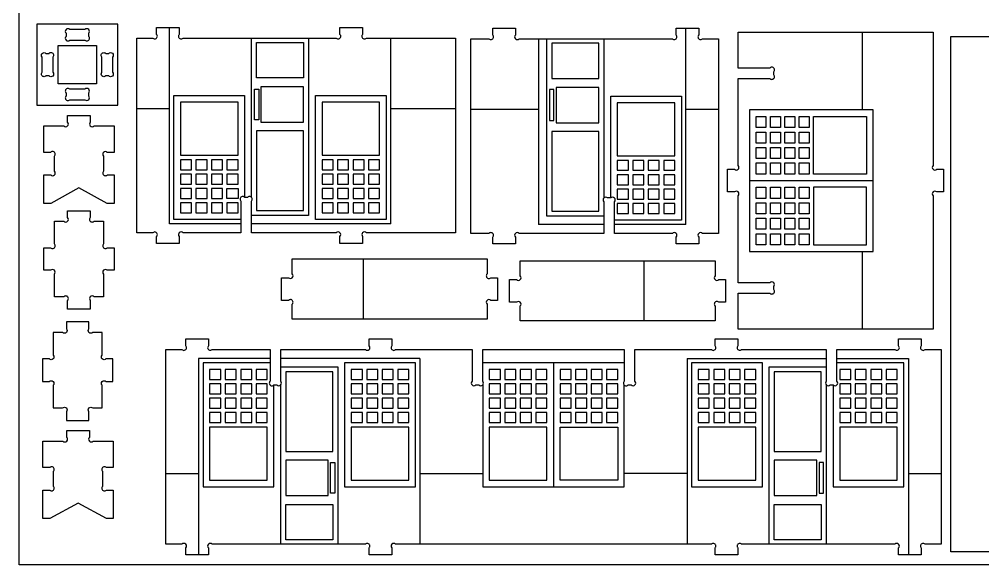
# Model space of a CAD drawing. Extents: x -2.7 to 43.2, y 4.7 to 37.6.
# Drawn here: x -2.66 to 20.05, y 4.68 to 17.55 of the extents above; entities that cross this region are included whole.
import ezdxf

# ---------------------------------------------------------------- set-up
doc = ezdxf.new("R2010")
doc.units = 0
doc.header["$MEASUREMENT"] = 0
doc.layers.get('0').update_dxf_attribs({"linetype": 'CONTINUOUS'})
doc.layers.add('ENGRAVING', color=1, linetype='CONTINUOUS')

msp = doc.modelspace()

# ---------------------------------------------------------------- linework, layer by layer
for points in [[(-2.661, 4.677), (-2.661, 37.59), (43.214, 37.59), (43.214, 4.677)], [(-2.245, 15.525), (-0.338, 15.525), (-0.338, 17.432), (-2.245, 17.432)], [(19.292, 4.983), (19.292, 17.146), (42.719, 17.146), (42.719, 4.983)], [(-1.745, 16.025), (-1.745, 16.932), (-0.838, 16.932), (-0.838, 16.025)], [(1.139, 14.339), (2.495, 14.339), (2.495, 15.591), (1.139, 15.591)], [(4.477, 14.339), (5.832, 14.339), (5.832, 15.591), (4.477, 15.591)], [(11.434, 14.324), (12.79, 14.324), (12.79, 15.575), (11.434, 15.575)], [(14.704, 14.992), (14.704, 15.253), (14.939, 15.253), (14.939, 14.992)], [(15.043, 14.992), (15.043, 15.253), (15.278, 15.253), (15.278, 14.992)], [(15.382, 14.992), (15.382, 15.253), (15.617, 15.253), (15.617, 14.992)], [(15.721, 14.992), (15.721, 15.253), (15.955, 15.253), (15.955, 14.992)], [(16.06, 13.897), (16.06, 15.253), (17.311, 15.253), (17.311, 13.897)], [(14.704, 14.627), (14.704, 14.888), (14.939, 14.888), (14.939, 14.627)], [(15.043, 14.627), (15.043, 14.888), (15.278, 14.888), (15.278, 14.627)], [(15.382, 14.627), (15.382, 14.888), (15.617, 14.888), (15.617, 14.627)], [(15.721, 14.627), (15.721, 14.888), (15.955, 14.888), (15.955, 14.627)], [(14.704, 14.262), (14.704, 14.523), (14.939, 14.523), (14.939, 14.262)], [(15.043, 14.262), (15.043, 14.523), (15.278, 14.523), (15.278, 14.262)], [(15.382, 14.262), (15.382, 14.523), (15.617, 14.523), (15.617, 14.262)], [(15.721, 14.262), (15.721, 14.523), (15.955, 14.523), (15.955, 14.262)], [(1.139, 14), (1.4, 14), (1.4, 14.235), (1.139, 14.235)], [(1.504, 14), (1.765, 14), (1.765, 14.235), (1.504, 14.235)], [(1.869, 14), (2.13, 14), (2.13, 14.235), (1.869, 14.235)], [(2.234, 14), (2.495, 14), (2.495, 14.235), (2.234, 14.235)], [(4.477, 14), (4.737, 14), (4.737, 14.235), (4.477, 14.235)], [(4.842, 14), (5.102, 14), (5.102, 14.235), (4.842, 14.235)], [(5.207, 14.235), (5.207, 14), (5.467, 14), (5.467, 14.235)], [(5.572, 14), (5.832, 14), (5.832, 14.235), (5.572, 14.235)], [(11.434, 13.985), (11.695, 13.985), (11.695, 14.22), (11.434, 14.22)], [(11.799, 13.985), (12.06, 13.985), (12.06, 14.22), (11.799, 14.22)], [(12.165, 14.22), (12.165, 13.985), (12.425, 13.985), (12.425, 14.22)], [(12.79, 13.985), (12.79, 14.22), (12.53, 14.22), (12.53, 13.985)], [(14.704, 13.897), (14.704, 14.158), (14.939, 14.158), (14.939, 13.897)], [(15.043, 13.897), (15.043, 14.158), (15.278, 14.158), (15.278, 13.897)], [(15.382, 13.897), (15.382, 14.158), (15.617, 14.158), (15.617, 13.897)], [(15.721, 13.897), (15.721, 14.158), (15.955, 14.158), (15.955, 13.897)], [(1.139, 13.661), (1.4, 13.661), (1.4, 13.896), (1.139, 13.896)], [(1.504, 13.661), (1.765, 13.661), (1.765, 13.896), (1.504, 13.896)], [(1.869, 13.661), (2.13, 13.661), (2.13, 13.896), (1.869, 13.896)], [(2.234, 13.661), (2.495, 13.661), (2.495, 13.896), (2.234, 13.896)], [(4.477, 13.896), (4.477, 13.661), (4.737, 13.661), (4.737, 13.896)], [(4.842, 13.661), (5.102, 13.661), (5.102, 13.896), (4.842, 13.896)], [(5.207, 13.661), (5.467, 13.661), (5.467, 13.896), (5.207, 13.896)], [(5.572, 13.661), (5.832, 13.661), (5.832, 13.896), (5.572, 13.896)], [(11.434, 13.646), (11.695, 13.646), (11.695, 13.881), (11.434, 13.881)], [(11.799, 13.646), (12.06, 13.646), (12.06, 13.881), (11.799, 13.881)], [(12.165, 13.881), (12.165, 13.646), (12.425, 13.646), (12.425, 13.881)], [(12.53, 13.881), (12.53, 13.646), (12.79, 13.646), (12.79, 13.881)], [(1.139, 13.322), (1.4, 13.322), (1.4, 13.557), (1.139, 13.557)], [(1.504, 13.322), (1.765, 13.322), (1.765, 13.557), (1.504, 13.557)], [(1.869, 13.322), (2.13, 13.322), (2.13, 13.557), (1.869, 13.557)], [(2.234, 13.322), (2.234, 13.557), (2.495, 13.557), (2.495, 13.322)], [(4.477, 13.322), (4.737, 13.322), (4.737, 13.557), (4.477, 13.557)], [(4.842, 13.322), (5.102, 13.322), (5.102, 13.557), (4.842, 13.557)], [(5.207, 13.322), (5.467, 13.322), (5.467, 13.557), (5.207, 13.557)], [(5.572, 13.557), (5.572, 13.322), (5.832, 13.322), (5.832, 13.557)], [(11.434, 13.542), (11.434, 13.307), (11.695, 13.307), (11.695, 13.542)], [(11.799, 13.307), (12.06, 13.307), (12.06, 13.542), (11.799, 13.542)], [(12.165, 13.307), (12.425, 13.307), (12.425, 13.542), (12.165, 13.542)], [(12.53, 13.307), (12.79, 13.307), (12.79, 13.542), (12.53, 13.542)], [(14.704, 13.323), (14.704, 13.584), (14.939, 13.584), (14.939, 13.323)], [(15.043, 13.323), (15.043, 13.584), (15.278, 13.584), (15.278, 13.323)], [(15.382, 13.323), (15.382, 13.584), (15.617, 13.584), (15.617, 13.323)], [(15.721, 13.323), (15.721, 13.584), (15.955, 13.584), (15.955, 13.323)], [(16.06, 13.584), (16.06, 12.228), (17.311, 12.228), (17.311, 13.584)], [(1.139, 12.983), (1.4, 12.983), (1.4, 13.218), (1.139, 13.218)], [(1.504, 12.983), (1.765, 12.983), (1.765, 13.218), (1.504, 13.218)], [(1.869, 12.983), (2.13, 12.983), (2.13, 13.218), (1.869, 13.218)], [(2.234, 12.983), (2.495, 12.983), (2.495, 13.218), (2.234, 13.218)], [(4.477, 12.983), (4.737, 12.983), (4.737, 13.218), (4.477, 13.218)], [(4.842, 12.983), (5.102, 12.983), (5.102, 13.218), (4.842, 13.218)], [(5.207, 12.983), (5.467, 12.983), (5.467, 13.218), (5.207, 13.218)], [(5.572, 12.983), (5.832, 12.983), (5.832, 13.218), (5.572, 13.218)], [(11.434, 13.203), (11.434, 12.968), (11.695, 12.968), (11.695, 13.203)], [(11.799, 12.968), (12.06, 12.968), (12.06, 13.203), (11.799, 13.203)], [(12.165, 12.968), (12.425, 12.968), (12.425, 13.203), (12.165, 13.203)], [(12.53, 12.968), (12.79, 12.968), (12.79, 13.203), (12.53, 13.203)], [(14.704, 12.958), (14.704, 13.219), (14.939, 13.219), (14.939, 12.958)], [(15.043, 12.958), (15.043, 13.219), (15.278, 13.219), (15.278, 12.958)], [(15.382, 12.958), (15.382, 13.219), (15.617, 13.219), (15.617, 12.958)], [(15.721, 12.958), (15.721, 13.219), (15.955, 13.219), (15.955, 12.958)], [(14.704, 12.593), (14.704, 12.854), (14.939, 12.854), (14.939, 12.593)], [(15.043, 12.593), (15.043, 12.854), (15.278, 12.854), (15.278, 12.593)], [(15.382, 12.593), (15.382, 12.854), (15.617, 12.854), (15.617, 12.593)], [(15.721, 12.593), (15.721, 12.854), (15.955, 12.854), (15.955, 12.593)], [(14.704, 12.228), (14.704, 12.489), (14.939, 12.489), (14.939, 12.228)], [(15.043, 12.228), (15.043, 12.489), (15.278, 12.489), (15.278, 12.228)], [(15.382, 12.228), (15.382, 12.489), (15.617, 12.489), (15.617, 12.228)], [(15.721, 12.228), (15.721, 12.489), (15.955, 12.489), (15.955, 12.228)], [(2.087, 9.283), (1.826, 9.283), (1.826, 9.048), (2.087, 9.048)], [(2.452, 9.048), (2.452, 9.283), (2.192, 9.283), (2.192, 9.048)], [(2.557, 9.048), (2.817, 9.048), (2.817, 9.283), (2.557, 9.283)], [(2.922, 9.048), (3.182, 9.048), (3.182, 9.283), (2.922, 9.283)], [(5.164, 9.283), (5.164, 9.048), (5.425, 9.048), (5.425, 9.283)], [(5.529, 9.283), (5.529, 9.048), (5.79, 9.048), (5.79, 9.283)], [(5.894, 9.048), (6.155, 9.048), (6.155, 9.283), (5.894, 9.283)], [(6.259, 9.048), (6.52, 9.048), (6.52, 9.283), (6.259, 9.283)], [(8.418, 9.048), (8.679, 9.048), (8.679, 9.283), (8.418, 9.283)], [(8.783, 9.048), (9.044, 9.048), (9.044, 9.283), (8.783, 9.283)], [(9.148, 9.048), (9.409, 9.048), (9.409, 9.283), (9.148, 9.283)], [(9.513, 9.048), (9.774, 9.048), (9.774, 9.283), (9.513, 9.283)], [(10.087, 9.048), (10.348, 9.048), (10.348, 9.283), (10.087, 9.283)], [(10.452, 9.048), (10.713, 9.048), (10.713, 9.283), (10.452, 9.283)], [(10.817, 9.048), (11.078, 9.048), (11.078, 9.283), (10.817, 9.283)], [(11.182, 9.048), (11.443, 9.048), (11.443, 9.283), (11.182, 9.283)], [(13.341, 9.048), (13.602, 9.048), (13.602, 9.283), (13.341, 9.283)], [(13.706, 9.048), (13.967, 9.048), (13.967, 9.283), (13.706, 9.283)], [(14.071, 9.048), (14.332, 9.048), (14.332, 9.283), (14.071, 9.283)], [(14.436, 9.048), (14.697, 9.048), (14.697, 9.283), (14.436, 9.283)], [(16.679, 9.048), (16.939, 9.048), (16.939, 9.283), (16.679, 9.283)], [(17.044, 9.048), (17.304, 9.048), (17.304, 9.283), (17.044, 9.283)], [(17.409, 9.048), (17.669, 9.048), (17.669, 9.283), (17.409, 9.283)], [(17.774, 9.048), (18.034, 9.048), (18.034, 9.283), (17.774, 9.283)], [(1.826, 8.709), (2.087, 8.709), (2.087, 8.944), (1.826, 8.944)], [(2.192, 8.709), (2.452, 8.709), (2.452, 8.944), (2.192, 8.944)], [(2.817, 8.709), (2.817, 8.944), (2.557, 8.944), (2.557, 8.709)], [(2.922, 8.709), (3.182, 8.709), (3.182, 8.944), (2.922, 8.944)], [(5.164, 8.709), (5.425, 8.709), (5.425, 8.944), (5.164, 8.944)], [(5.529, 8.709), (5.79, 8.709), (5.79, 8.944), (5.529, 8.944)], [(5.894, 8.709), (6.155, 8.709), (6.155, 8.944), (5.894, 8.944)], [(6.259, 8.709), (6.52, 8.709), (6.52, 8.944), (6.259, 8.944)], [(8.418, 8.709), (8.679, 8.709), (8.679, 8.944), (8.418, 8.944)], [(8.783, 8.709), (9.044, 8.709), (9.044, 8.944), (8.783, 8.944)], [(9.148, 8.709), (9.409, 8.709), (9.409, 8.944), (9.148, 8.944)], [(9.513, 8.709), (9.774, 8.709), (9.774, 8.944), (9.513, 8.944)], [(10.087, 8.709), (10.348, 8.709), (10.348, 8.944), (10.087, 8.944)], [(10.452, 8.709), (10.713, 8.709), (10.713, 8.944), (10.452, 8.944)], [(10.817, 8.709), (11.078, 8.709), (11.078, 8.944), (10.817, 8.944)], [(11.182, 8.709), (11.443, 8.709), (11.443, 8.944), (11.182, 8.944)], [(13.341, 8.709), (13.602, 8.709), (13.602, 8.944), (13.341, 8.944)], [(13.706, 8.944), (13.706, 8.709), (13.967, 8.709), (13.967, 8.944)], [(14.071, 8.709), (14.332, 8.709), (14.332, 8.944), (14.071, 8.944)], [(14.436, 8.709), (14.697, 8.709), (14.697, 8.944), (14.436, 8.944)], [(16.679, 8.709), (16.939, 8.709), (16.939, 8.944), (16.679, 8.944)], [(17.044, 8.709), (17.304, 8.709), (17.304, 8.944), (17.044, 8.944)], [(17.409, 8.709), (17.669, 8.709), (17.669, 8.944), (17.409, 8.944)], [(17.774, 8.709), (18.034, 8.709), (18.034, 8.944), (17.774, 8.944)], [(1.826, 8.37), (2.087, 8.37), (2.087, 8.605), (1.826, 8.605)], [(2.192, 8.37), (2.452, 8.37), (2.452, 8.605), (2.192, 8.605)], [(2.557, 8.605), (2.557, 8.37), (2.817, 8.37), (2.817, 8.605)], [(2.922, 8.605), (2.922, 8.37), (3.182, 8.37), (3.182, 8.605)], [(5.164, 8.37), (5.425, 8.37), (5.425, 8.605), (5.164, 8.605)], [(5.529, 8.37), (5.79, 8.37), (5.79, 8.605), (5.529, 8.605)], [(5.894, 8.605), (5.894, 8.37), (6.155, 8.37), (6.155, 8.605)], [(6.259, 8.37), (6.52, 8.37), (6.52, 8.605), (6.259, 8.605)], [(8.418, 8.37), (8.679, 8.37), (8.679, 8.605), (8.418, 8.605)], [(8.783, 8.37), (9.044, 8.37), (9.044, 8.605), (8.783, 8.605)], [(9.148, 8.37), (9.409, 8.37), (9.409, 8.605), (9.148, 8.605)], [(9.513, 8.37), (9.774, 8.37), (9.774, 8.605), (9.513, 8.605)], [(10.087, 8.37), (10.348, 8.37), (10.348, 8.605), (10.087, 8.605)], [(10.452, 8.605), (10.452, 8.37), (10.713, 8.37), (10.713, 8.605)], [(10.817, 8.37), (11.078, 8.37), (11.078, 8.605), (10.817, 8.605)], [(11.182, 8.37), (11.443, 8.37), (11.443, 8.605), (11.182, 8.605)], [(13.341, 8.37), (13.602, 8.37), (13.602, 8.605), (13.341, 8.605)], [(13.706, 8.37), (13.967, 8.37), (13.967, 8.605), (13.706, 8.605)], [(14.071, 8.37), (14.332, 8.37), (14.332, 8.605), (14.071, 8.605)], [(14.436, 8.37), (14.697, 8.37), (14.697, 8.605), (14.436, 8.605)], [(16.679, 8.37), (16.939, 8.37), (16.939, 8.605), (16.679, 8.605)], [(17.304, 8.37), (17.304, 8.605), (17.044, 8.605), (17.044, 8.37)], [(17.409, 8.37), (17.669, 8.37), (17.669, 8.605), (17.409, 8.605)], [(17.774, 8.37), (18.034, 8.37), (18.034, 8.605), (17.774, 8.605)], [(1.826, 8.031), (2.087, 8.031), (2.087, 8.266), (1.826, 8.266)], [(2.192, 8.031), (2.452, 8.031), (2.452, 8.266), (2.192, 8.266)], [(2.557, 8.031), (2.817, 8.031), (2.817, 8.266), (2.557, 8.266)], [(2.922, 8.031), (3.182, 8.031), (3.182, 8.266), (2.922, 8.266)], [(5.164, 8.031), (5.425, 8.031), (5.425, 8.266), (5.164, 8.266)], [(5.529, 8.031), (5.79, 8.031), (5.79, 8.266), (5.529, 8.266)], [(5.894, 8.031), (6.155, 8.031), (6.155, 8.266), (5.894, 8.266)], [(6.259, 8.031), (6.52, 8.031), (6.52, 8.266), (6.259, 8.266)], [(8.418, 8.031), (8.679, 8.031), (8.679, 8.266), (8.418, 8.266)], [(8.783, 8.031), (9.044, 8.031), (9.044, 8.266), (8.783, 8.266)], [(9.148, 8.031), (9.409, 8.031), (9.409, 8.266), (9.148, 8.266)], [(9.513, 8.031), (9.774, 8.031), (9.774, 8.266), (9.513, 8.266)], [(10.087, 8.031), (10.348, 8.031), (10.348, 8.266), (10.087, 8.266)], [(10.452, 8.031), (10.713, 8.031), (10.713, 8.266), (10.452, 8.266)], [(10.817, 8.031), (11.078, 8.031), (11.078, 8.266), (10.817, 8.266)], [(11.182, 8.031), (11.443, 8.031), (11.443, 8.266), (11.182, 8.266)], [(13.341, 8.031), (13.602, 8.031), (13.602, 8.266), (13.341, 8.266)], [(13.706, 8.031), (13.967, 8.031), (13.967, 8.266), (13.706, 8.266)], [(14.071, 8.031), (14.332, 8.031), (14.332, 8.266), (14.071, 8.266)], [(14.436, 8.031), (14.697, 8.031), (14.697, 8.266), (14.436, 8.266)], [(16.679, 8.031), (16.939, 8.031), (16.939, 8.266), (16.679, 8.266)], [(17.044, 8.031), (17.304, 8.031), (17.304, 8.266), (17.044, 8.266)], [(17.669, 8.031), (17.669, 8.266), (17.409, 8.266), (17.409, 8.031)], [(17.774, 8.031), (18.034, 8.031), (18.034, 8.266), (17.774, 8.266)], [(1.826, 6.675), (3.182, 6.675), (3.182, 7.927), (1.826, 7.927)], [(5.164, 6.675), (6.52, 6.675), (6.52, 7.927), (5.164, 7.927)], [(8.418, 6.675), (9.774, 6.675), (9.774, 7.927), (8.418, 7.927)], [(10.087, 7.927), (11.443, 7.927), (11.443, 6.675), (10.087, 6.675)], [(13.341, 6.675), (14.697, 6.675), (14.697, 7.927), (13.341, 7.927)], [(16.679, 6.675), (18.034, 6.675), (18.034, 7.927), (16.679, 7.927)]]:
    msp.add_lwpolyline(points, close=True)
for points in [[(-1.47, 17.057), (-1.113, 17.057, 1), (-1.025, 17.145), (-1.025, 17.218, 1), (-1.113, 17.307), (-1.47, 17.307, 1), (-1.559, 17.218), (-1.559, 17.145, 1)], [(0.575, 12.261), (0.575, 12.423, 1), (0.487, 12.511), (0.109, 12.511), (0.109, 15.434), (0.109, 17.103), (0.487, 17.103, 1), (0.575, 17.191), (0.575, 17.353), (0.878, 17.353), (1.109, 17.353), (1.109, 17.191, 1), (1.198, 17.103), (2.812, 17.103), (4.159, 17.103), (4.81, 17.103, 1), (4.898, 17.191), (4.898, 17.353), (5.432, 17.353), (5.432, 17.191, 1), (5.52, 17.103), (6.093, 17.103), (7.619, 17.103), (7.619, 12.511), (5.52, 12.511, 1), (5.432, 12.423), (5.432, 12.261), (4.898, 12.261), (4.898, 12.423, 1), (4.81, 12.511), (2.812, 12.511), (2.812, 12.722), (2.812, 12.916), (2.812, 13.259, 1), (2.724, 13.347), (2.651, 13.347), (2.651, 13.347, 1), (2.562, 13.259), (2.562, 12.827), (2.562, 12.722), (2.562, 12.511), (1.198, 12.511, 1), (1.109, 12.423), (1.109, 12.261)], [(8.497, 12.246), (8.497, 12.408, 1), (8.409, 12.496), (7.979, 12.496), (7.979, 15.419), (7.979, 17.088), (8.409, 17.088, 1), (8.497, 17.176), (8.497, 17.338), (9.031, 17.338), (9.031, 17.176, 1), (9.12, 17.088), (9.577, 17.088), (9.77, 17.088), (11.117, 17.088), (12.732, 17.088, 1), (12.82, 17.176), (12.82, 17.338), (13.051, 17.338), (13.354, 17.338), (13.354, 17.176, 1), (13.442, 17.088), (13.82, 17.088), (13.82, 15.419), (13.82, 12.496), (13.442, 12.496, 1), (13.354, 12.408), (13.354, 12.246), (12.82, 12.246), (12.82, 12.408, 1), (12.732, 12.496), (11.367, 12.496), (11.367, 12.707), (11.367, 12.812), (11.367, 13.243, 1), (11.279, 13.332), (11.278, 13.332), (11.205, 13.332, 1), (11.117, 13.243), (11.117, 12.901), (11.117, 12.707), (11.117, 12.496), (9.12, 12.496, 1), (9.031, 12.408), (9.031, 12.246)], [(14.284, 10.239), (14.284, 11.083), (15.031, 11.083, 1), (15.12, 11.171), (15.12, 11.244, 1), (15.031, 11.333), (14.284, 11.333), (14.284, 13.385, 1), (14.196, 13.474), (14.034, 13.474), (14.034, 14.008), (14.196, 14.008, 1), (14.284, 14.096), (14.284, 16.149), (15.031, 16.149, 1), (15.12, 16.237), (15.12, 16.31, 1), (15.031, 16.399), (14.284, 16.399), (14.284, 17.242), (17.207, 17.242), (18.876, 17.242), (18.876, 14.096, 1), (18.964, 14.008), (19.126, 14.008), (19.126, 13.474), (18.964, 13.474, 1), (18.876, 13.385), (18.876, 10.239), (17.207, 10.239)], [(-2.12, 16.299), (-2.12, 16.657, -1), (-2.032, 16.745), (-1.959, 16.745, -1), (-1.87, 16.657), (-1.87, 16.299, -1), (-1.959, 16.211), (-2.032, 16.211, -1)], [(-0.463, 16.657), (-0.463, 16.299, -1), (-0.552, 16.211), (-0.625, 16.211, -1), (-0.713, 16.299), (-0.713, 16.657, -1), (-0.625, 16.745), (-0.552, 16.745, -1)], [(-1.113, 15.9), (-1.47, 15.9, 1), (-1.559, 15.811), (-1.559, 15.738, 1), (-1.47, 15.65), (-1.113, 15.65, 1), (-1.025, 15.738), (-1.025, 15.811, 1)], [(-2.082, 13.203), (-2.082, 13.875), (-1.921, 13.875, 1), (-1.832, 13.963), (-1.832, 14.321, 1), (-1.921, 14.409), (-2.082, 14.409), (-2.082, 15.032), (-1.609, 15.032, 1), (-1.521, 15.12), (-1.521, 15.282), (-0.987, 15.282), (-0.987, 15.12, 1), (-0.898, 15.032), (-0.425, 15.032), (-0.425, 14.409), (-0.587, 14.409, 1), (-0.675, 14.321), (-0.675, 13.963, 1), (-0.587, 13.875), (-0.425, 13.875), (-0.425, 13.203), (-0.586, 13.203), (-1.254, 13.572), (-1.921, 13.203)], [(-1.522, 10.707), (-1.522, 10.914, 1), (-1.611, 11.002), (-1.834, 11.002), (-1.834, 11.537, 1), (-1.922, 11.625), (-2.084, 11.625), (-2.084, 12.159), (-1.922, 12.159, 1), (-1.834, 12.247), (-1.834, 12.782), (-1.611, 12.782, 1), (-1.522, 12.87), (-1.522, 13.032), (-0.988, 13.032), (-0.988, 12.87, 1), (-0.9, 12.782), (-0.677, 12.782), (-0.677, 12.247, 1), (-0.588, 12.159), (-0.427, 12.159), (-0.427, 11.625), (-0.588, 11.625, 1), (-0.677, 11.537), (-0.677, 11.002), (-0.9, 11.002, 1), (-0.988, 10.914), (-0.988, 10.707)], [(3.773, 10.474), (3.773, 10.828, 1), (3.684, 10.916), (3.523, 10.916), (3.523, 11.45), (3.684, 11.45, 1), (3.773, 11.539), (3.773, 11.893), (5.442, 11.893), (8.364, 11.893), (8.364, 11.539, 1), (8.453, 11.45), (8.614, 11.45), (8.614, 10.916), (8.453, 10.916, 1), (8.364, 10.828), (8.364, 10.474), (5.442, 10.474)], [(9.147, 10.429), (9.147, 10.783, 1), (9.059, 10.871), (8.897, 10.871), (8.897, 11.405), (9.059, 11.405, 1), (9.147, 11.494), (9.147, 11.848), (12.07, 11.848), (13.738, 11.848), (13.738, 11.494, 1), (13.827, 11.405), (13.988, 11.405), (13.988, 10.871), (13.827, 10.871, 1), (13.738, 10.783), (13.738, 10.429), (12.07, 10.429)], [(-2.113, 9), (-1.952, 9, -1), (-1.863, 8.912), (-1.863, 8.377), (-1.64, 8.377, -1), (-1.552, 8.289), (-1.552, 8.082), (-1.018, 8.082), (-1.018, 8.289, -1), (-0.93, 8.377), (-0.706, 8.377), (-0.706, 8.912, -1), (-0.618, 9), (-0.456, 9), (-0.456, 9.534), (-0.618, 9.534, -1), (-0.706, 9.622), (-0.706, 10.157), (-0.93, 10.157, -1), (-1.018, 10.245), (-1.018, 10.407), (-1.552, 10.407), (-1.552, 10.245, -1), (-1.64, 10.157), (-1.863, 10.157), (-1.863, 9.622, -1), (-1.952, 9.534), (-2.113, 9.534)], [(1.263, 4.913), (1.263, 5.075, 1), (1.174, 5.163), (0.797, 5.163), (0.797, 6.832), (0.797, 9.755), (1.174, 9.755, 1), (1.263, 9.843), (1.263, 10.005), (1.797, 10.005), (1.797, 9.843, 1), (1.885, 9.755), (3.25, 9.755), (3.25, 9.544), (3.25, 9.439), (3.25, 9.007, 1), (3.338, 8.919), (3.339, 8.919), (3.411, 8.919, 1), (3.5, 9.007), (3.5, 9.35), (3.5, 9.544), (3.5, 9.755), (5.497, 9.755, 1), (5.585, 9.843), (5.585, 10.005), (6.119, 10.005), (6.119, 9.843, 1), (6.208, 9.755), (8.012, 9.755), (8.012, 9.007, 1), (8.1, 8.919), (8.173, 8.919, 1), (8.262, 9.007), (8.262, 9.755), (11.599, 9.755), (11.599, 9.439), (11.599, 9.007, 1), (11.688, 8.919), (11.761, 8.919, 1), (11.849, 9.007), (11.849, 9.755), (13.653, 9.755, 1), (13.742, 9.843), (13.742, 10.005), (14.276, 10.005), (14.276, 9.843, 1), (14.364, 9.755), (16.361, 9.755), (16.361, 9.007, 1), (16.45, 8.919), (16.522, 8.919), (16.523, 8.919, 1), (16.611, 9.007), (16.611, 9.439), (16.611, 9.544), (16.611, 9.755), (17.976, 9.755, 1), (18.064, 9.843), (18.064, 10.005), (18.598, 10.005), (18.598, 9.843, 1), (18.687, 9.755), (19.064, 9.755), (19.064, 6.832), (19.064, 5.163), (18.687, 5.163, 1), (18.598, 5.075), (18.598, 4.913), (18.295, 4.913), (18.064, 4.913), (18.064, 5.075, 1), (17.976, 5.163), (16.361, 5.163), (15.014, 5.163), (14.364, 5.163, 1), (14.276, 5.075), (14.276, 4.913), (13.742, 4.913), (13.742, 5.075, 1), (13.653, 5.163), (13.08, 5.163), (6.781, 5.163), (6.208, 5.163, 1), (6.119, 5.075), (6.119, 4.913), (5.585, 4.913), (5.585, 5.075, 1), (5.497, 5.163), (4.847, 5.163), (3.5, 5.163), (1.885, 5.163, 1), (1.797, 5.075), (1.797, 4.913), (1.566, 4.913)], [(-2.104, 5.766), (-2.104, 6.438), (-1.942, 6.438, 1), (-1.854, 6.526), (-1.854, 6.883, 1), (-1.942, 6.972), (-2.104, 6.972), (-2.104, 7.594), (-1.631, 7.594, 1), (-1.542, 7.683), (-1.542, 7.844), (-1.008, 7.844), (-1.008, 7.683, 1), (-0.92, 7.594), (-0.447, 7.594), (-0.447, 6.972), (-0.609, 6.972, 1), (-0.697, 6.883), (-0.697, 6.526, 1), (-0.609, 6.438), (-0.447, 6.438), (-0.447, 5.766), (-0.608, 5.766), (-1.275, 6.134), (-1.943, 5.766)]]:
    msp.add_lwpolyline(points, format="xyb", close=True)
at = {"layer": 'ENGRAVING'}
for points in [[(0.878, 15.434), (0.878, 17.353)], [(13.051, 15.419), (13.051, 17.338)], [(2.812, 13.347), (2.812, 17.103)], [(4.159, 17.103), (4.159, 12.916)], [(7.619, 15.434), (6.093, 15.434), (6.093, 17.103)], [(9.577, 17.088), (9.577, 15.419)], [(9.77, 12.901), (9.77, 17.088)], [(11.117, 17.088), (11.117, 13.332)], [(17.207, 17.242), (17.207, 15.409)], [(0.983, 15.747), (2.651, 15.747)], [(0.983, 12.827), (0.983, 15.747)], [(2.651, 15.747), (2.651, 13.347)], [(4.32, 15.747), (5.989, 15.747)], [(4.32, 12.827), (4.32, 15.747)], [(5.989, 15.747), (5.989, 12.827)], [(11.278, 13.332), (11.278, 15.732), (12.947, 15.732), (12.947, 12.812)], [(0.878, 15.434), (0.109, 15.434)], [(2.562, 12.722), (0.878, 12.722), (0.878, 15.434)], [(6.093, 12.722), (6.093, 15.434)], [(9.577, 15.419), (7.979, 15.419)], [(9.577, 15.419), (9.577, 12.707)], [(13.051, 12.707), (13.051, 15.419)], [(13.82, 15.419), (13.051, 15.419)], [(17.207, 15.409), (14.547, 15.409), (14.547, 13.741), (14.547, 12.072), (17.207, 12.072)], [(17.468, 13.741), (17.468, 15.409), (17.207, 15.409)], [(14.547, 13.741), (17.468, 13.741)], [(17.207, 12.072), (17.468, 12.072), (17.468, 13.741)], [(2.562, 12.827), (0.983, 12.827)], [(4.159, 12.916), (2.812, 12.916)], [(6.093, 12.722), (2.812, 12.722)], [(5.989, 12.827), (4.32, 12.827)], [(11.117, 12.901), (9.77, 12.901)], [(12.947, 12.812), (11.367, 12.812)], [(11.117, 12.707), (9.577, 12.707)], [(13.051, 12.707), (11.367, 12.707)], [(17.207, 12.072), (17.207, 10.239)], [(5.442, 11.893), (5.442, 10.474)], [(12.07, 10.429), (12.07, 11.848)], [(3.25, 9.544), (1.566, 9.544), (1.566, 6.832)], [(6.781, 9.544), (3.5, 9.544)], [(6.781, 9.544), (6.781, 6.832)], [(13.08, 9.544), (13.08, 6.832)], [(13.08, 9.544), (16.361, 9.544)], [(16.611, 9.544), (18.295, 9.544)], [(18.295, 9.544), (18.295, 6.832)], [(3.25, 9.439), (1.67, 9.439)], [(1.67, 9.439), (1.67, 6.519)], [(3.5, 9.35), (4.847, 9.35), (4.847, 5.163)], [(9.93, 9.439), (8.262, 9.439)], [(9.93, 9.439), (9.93, 6.519)], [(11.599, 9.439), (9.93, 9.439)], [(15.014, 5.163), (15.014, 9.35), (16.361, 9.35)], [(18.191, 9.439), (16.611, 9.439)], [(18.191, 6.519), (18.191, 9.439)], [(3.339, 6.519), (3.339, 8.919)], [(3.5, 5.163), (3.5, 8.919)], [(8.262, 8.919), (8.262, 6.832)], [(11.599, 6.832), (11.599, 8.919)], [(16.361, 8.919), (16.361, 5.163)], [(16.522, 8.919), (16.522, 6.519)], [(0.797, 6.832), (1.566, 6.832)], [(1.566, 6.832), (1.566, 4.913)], [(6.781, 6.832), (8.262, 6.832)], [(6.781, 6.832), (6.781, 5.163)], [(8.262, 6.832), (8.262, 6.519)], [(13.08, 6.832), (11.599, 6.832)], [(11.599, 6.519), (11.599, 6.832)], [(13.08, 6.832), (13.08, 5.163)], [(18.295, 6.832), (19.064, 6.832)], [(18.295, 6.832), (18.295, 4.913)], [(1.67, 6.519), (3.339, 6.519)], [(8.262, 6.519), (9.93, 6.519)], [(9.93, 6.519), (11.599, 6.519)], [(16.522, 6.519), (18.191, 6.519)]]:
    msp.add_lwpolyline(points, dxfattribs=at)
for points in [[(2.932, 16.164), (2.932, 16.999), (4.04, 16.999), (4.04, 16.164)], [(9.89, 16.149), (10.997, 16.149), (10.997, 16.983), (9.89, 16.983)], [(2.88, 15.173), (2.88, 15.903), (2.984, 15.903), (2.984, 15.173)], [(3.036, 15.121), (4.04, 15.121), (4.04, 15.956), (3.036, 15.956)], [(9.994, 15.106), (10.997, 15.106), (10.997, 15.94), (9.994, 15.94)], [(9.942, 15.158), (9.942, 15.888), (9.838, 15.888), (9.838, 15.158)], [(2.932, 13.035), (4.04, 13.035), (4.04, 14.913), (2.932, 14.913)], [(9.89, 13.02), (10.997, 13.02), (10.997, 14.897), (9.89, 14.897)], [(5.008, 6.519), (6.676, 6.519), (6.676, 9.439), (5.008, 9.439)], [(14.853, 6.519), (14.853, 9.439), (13.185, 9.439), (13.185, 6.519)], [(3.619, 9.231), (3.619, 7.353), (4.727, 7.353), (4.727, 9.231)], [(15.134, 7.353), (16.242, 7.353), (16.242, 9.231), (15.134, 9.231)], [(3.619, 7.145), (3.619, 6.31), (4.623, 6.31), (4.623, 7.145)], [(4.675, 7.093), (4.779, 7.093), (4.779, 6.363), (4.675, 6.363)], [(15.134, 6.31), (16.137, 6.31), (16.137, 7.145), (15.134, 7.145)], [(16.189, 6.363), (16.294, 6.363), (16.294, 7.093), (16.189, 7.093)], [(4.727, 5.267), (3.619, 5.267), (3.619, 6.102), (4.727, 6.102)], [(16.242, 6.102), (16.242, 5.267), (15.134, 5.267), (15.134, 6.102)]]:
    msp.add_lwpolyline(points, close=True, dxfattribs=at)

doc.saveas('drawing.dxf')
